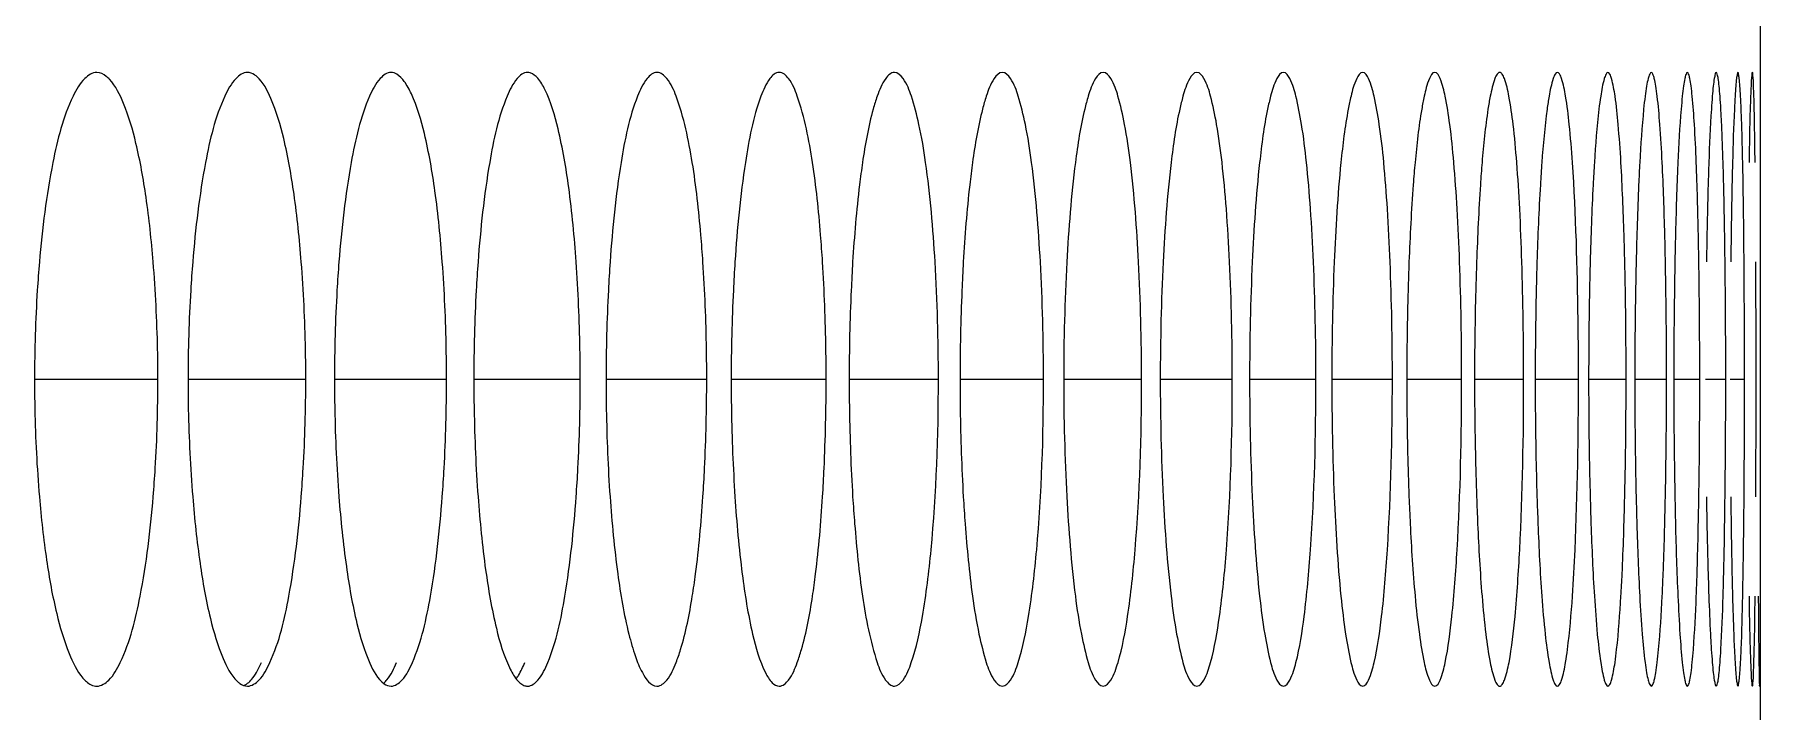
# Model space of a CAD drawing. Header units: millimetres. Extents: x 1177 to 4147, y 93 to 2194.
# Drawn here: x 2906.94 to 2923.81, y 1622.15 to 1628.77 of the extents above; entities that cross this region are included whole.
import ezdxf

# ---------------------------------------------------------------- set-up
doc = ezdxf.new("R2010")
doc.units = ezdxf.units.MM
doc.header["$LTSCALE"] = 0.1
doc.layers.get('0').update_dxf_attribs({"lineweight": 13})
doc.layers.add('标注', color=251, linetype='Continuous', lineweight=9)

msp = doc.modelspace()

# ---------------------------------------------------------------- linework, layer by layer
msp.add_line((2923.81, 1348.895), (2923.81, 1914.895))
at = {"layer": '标注'}
for p, q in [((2923.81, 1628.4), (2923.81, 1628.895)), ((2906.944, 1625.4), (2908.15, 1625.4)), ((2908.444, 1625.4), (2909.595, 1625.4)), ((2909.875, 1625.4), (2910.97, 1625.4)), ((2911.237, 1625.4), (2912.277, 1625.4)), ((2912.529, 1625.4), (2913.513, 1625.4)), ((2913.752, 1625.4), (2914.68, 1625.4)), ((2914.905, 1625.4), (2915.777, 1625.4)), ((2915.988, 1625.4), (2916.804, 1625.4)), ((2917.001, 1625.4), (2917.762, 1625.4)), ((2917.945, 1625.4), (2918.649, 1625.4)), ((2918.818, 1625.4), (2919.466, 1625.4)), ((2919.621, 1625.4), (2920.213, 1625.4)), ((2920.354, 1625.4), (2920.89, 1625.4)), ((2921.016, 1625.4), (2921.496, 1625.4)), ((2921.609, 1625.4), (2922.032, 1625.4)), ((2922.131, 1625.4), (2922.497, 1625.4)), ((2922.582, 1625.4), (2922.892, 1625.4)), ((2922.963, 1625.4), (2923.217, 1625.4)), ((2923.273, 1625.4), (2923.471, 1625.4)), ((2923.513, 1625.4), (2923.655, 1625.4)), ((2923.81, 1621.904), (2923.81, 1622.4))]:
    msp.add_line(p, q, dxfattribs=at)
for points, knots in [([(2907.553, 1628.4), (2907.509, 1628.4), (2907.404, 1628.329), (2907.351, 1628.23), (2907.321, 1628.168)], [0, 0, 0, 0, 0.389659, 1, 1, 1, 1]), ([(2907.677, 1628.333), (2907.667, 1628.343), (2907.633, 1628.376), (2907.586, 1628.4), (2907.553, 1628.4)], [0, 0, 0, 0, 0.295107, 1, 1, 1, 1]), ([(2908.104, 1626.547), (2908.087, 1626.758), (2908.045, 1627.147), (2907.954, 1627.668), (2907.84, 1628.056), (2907.739, 1628.266), (2907.677, 1628.333)], [0, 0, 0, 0, 0.343252, 0.632232, 0.852748, 1, 1, 1, 1]), ([(2909.025, 1628.4), (2908.983, 1628.4), (2908.882, 1628.327), (2908.833, 1628.229), (2908.804, 1628.168)], [0, 0, 0, 0, 0.384136, 1, 1, 1, 1]), ([(2909.115, 1628.361), (2909.108, 1628.367), (2909.082, 1628.387), (2909.049, 1628.4), (2909.025, 1628.4)], [0, 0, 0, 0, 0.282086, 1, 1, 1, 1]), ([(2909.551, 1626.547), (2909.534, 1626.769), (2909.492, 1627.173), (2909.399, 1627.711), (2909.285, 1628.098), (2909.18, 1628.305), (2909.115, 1628.361)], [0, 0, 0, 0, 0.353299, 0.646273, 0.86342, 1, 1, 1, 1]), ([(2910.428, 1628.4), (2910.388, 1628.4), (2910.291, 1628.325), (2910.245, 1628.229), (2910.218, 1628.168)], [0, 0, 0, 0, 0.378328, 1, 1, 1, 1]), ([(2910.929, 1626.547), (2910.912, 1626.779), (2910.871, 1627.2), (2910.775, 1627.751), (2910.671, 1628.112), (2910.57, 1628.304), (2910.514, 1628.365), (2910.485, 1628.383)], [0, 0, 0, 0, 0.364158, 0.661207, 0.874207, 0.947517, 1, 1, 1, 1]), ([(2911.762, 1628.4), (2911.723, 1628.4), (2911.63, 1628.323), (2911.589, 1628.229), (2911.563, 1628.168)], [0, 0, 0, 0, 0.37223, 1, 1, 1, 1]), ([(2912.237, 1626.547), (2912.22, 1626.79), (2912.179, 1627.227), (2912.083, 1627.792), (2911.978, 1628.154), (2911.876, 1628.336), (2911.817, 1628.387), (2911.788, 1628.396)], [0, 0, 0, 0, 0.376417, 0.678059, 0.88637, 0.953961, 1, 1, 1, 1]), ([(2913.027, 1628.4), (2912.989, 1628.4), (2912.9, 1628.321), (2912.862, 1628.228), (2912.838, 1628.168)], [0, 0, 0, 0, 0.36584, 1, 1, 1, 1]), ([(2913.372, 1627.52), (2913.336, 1627.74), (2913.276, 1628.027), (2913.153, 1628.321), (2913.064, 1628.4), (2913.027, 1628.4)], [0, 0, 0, 0, 0.68404, 0.884461, 1, 1, 1, 1]), ([(2914.222, 1628.4), (2914.185, 1628.4), (2914.101, 1628.319), (2914.066, 1628.228), (2914.043, 1628.168)], [0, 0, 0, 0, 0.359161, 1, 1, 1, 1]), ([(2914.547, 1627.52), (2914.514, 1627.739), (2914.456, 1628.026), (2914.342, 1628.319), (2914.258, 1628.4), (2914.222, 1628.4)], [0, 0, 0, 0, 0.688296, 0.888112, 1, 1, 1, 1]), ([(2915.347, 1628.4), (2915.312, 1628.4), (2915.232, 1628.316), (2915.2, 1628.228), (2915.179, 1628.168)], [0, 0, 0, 0, 0.352199, 1, 1, 1, 1]), ([(2915.777, 1625.4), (2915.777, 1625.782), (2915.758, 1626.491), (2915.687, 1627.324), (2915.599, 1627.862), (2915.525, 1628.141), (2915.461, 1628.316), (2915.381, 1628.4), (2915.347, 1628.4)], [0, 0, 0, 0, 0.372429, 0.689732, 0.811883, 0.904664, 0.966442, 1, 1, 1, 1]), ([(2916.402, 1628.4), (2916.369, 1628.4), (2916.293, 1628.313), (2916.265, 1628.228), (2916.245, 1628.168)], [0, 0, 0, 0, 0.34497, 1, 1, 1, 1]), ([(2916.804, 1625.4), (2916.804, 1625.782), (2916.786, 1626.49), (2916.72, 1627.324), (2916.638, 1627.862), (2916.568, 1628.141), (2916.51, 1628.314), (2916.435, 1628.4), (2916.402, 1628.4)], [0, 0, 0, 0, 0.373515, 0.691581, 0.813864, 0.906521, 0.967776, 1, 1, 1, 1]), ([(2917.387, 1628.4), (2917.355, 1628.4), (2917.285, 1628.311), (2917.259, 1628.227), (2917.241, 1628.168)], [0, 0, 0, 0, 0.337498, 1, 1, 1, 1]), ([(2917.762, 1625.4), (2917.762, 1625.782), (2917.745, 1626.49), (2917.683, 1627.324), (2917.607, 1627.861), (2917.542, 1628.141), (2917.489, 1628.311), (2917.419, 1628.4), (2917.387, 1628.4)], [0, 0, 0, 0, 0.374562, 0.693368, 0.815782, 0.908329, 0.969088, 1, 1, 1, 1]), ([(2918.302, 1628.4), (2918.272, 1628.4), (2918.207, 1628.308), (2918.184, 1628.227), (2918.167, 1628.168)], [0, 0, 0, 0, 0.329816, 1, 1, 1, 1]), ([(2918.649, 1625.4), (2918.649, 1625.782), (2918.637, 1626.339), (2918.595, 1627.045), (2918.554, 1627.495), (2918.506, 1627.861), (2918.446, 1628.141), (2918.397, 1628.308), (2918.333, 1628.4), (2918.302, 1628.4)], [0, 0, 0, 0, 0.375551, 0.545723, 0.695098, 0.817639, 0.910083, 0.970374, 1, 1, 1, 1]), ([(2919.148, 1628.4), (2919.119, 1628.4), (2919.059, 1628.304), (2919.038, 1628.227), (2919.023, 1628.168)], [0, 0, 0, 0, 0.321971, 1, 1, 1, 1]), ([(2919.466, 1625.4), (2919.466, 1625.782), (2919.455, 1626.338), (2919.417, 1627.045), (2919.379, 1627.495), (2919.335, 1627.86), (2919.279, 1628.141), (2919.235, 1628.305), (2919.176, 1628.4), (2919.148, 1628.4)], [0, 0, 0, 0, 0.376511, 0.547075, 0.696737, 0.819409, 0.911768, 0.971624, 1, 1, 1, 1]), ([(2919.923, 1628.4), (2919.895, 1628.4), (2919.841, 1628.301), (2919.823, 1628.227), (2919.809, 1628.168)], [0, 0, 0, 0, 0.314028, 1, 1, 1, 1]), ([(2920.213, 1625.4), (2920.213, 1625.782), (2920.203, 1626.338), (2920.168, 1627.045), (2920.134, 1627.495), (2920.094, 1627.859), (2920.043, 1628.142), (2920.003, 1628.302), (2919.95, 1628.4), (2919.923, 1628.4)], [0, 0, 0, 0, 0.37742, 0.548358, 0.698293, 0.821093, 0.913378, 0.972833, 1, 1, 1, 1]), ([(2920.627, 1628.4), (2920.601, 1628.4), (2920.554, 1628.298), (2920.537, 1628.226), (2920.524, 1628.168)], [0, 0, 0, 0, 0.306066, 1, 1, 1, 1]), ([(2920.89, 1625.4), (2920.89, 1625.782), (2920.881, 1626.338), (2920.849, 1627.045), (2920.818, 1627.495), (2920.782, 1627.858), (2920.737, 1628.142), (2920.7, 1628.298), (2920.654, 1628.4), (2920.627, 1628.4)], [0, 0, 0, 0, 0.378273, 0.549562, 0.699757, 0.822681, 0.914904, 0.973991, 1, 1, 1, 1]), ([(2921.262, 1628.4), (2921.252, 1628.4), (2921.23, 1628.379), (2921.198, 1628.302), (2921.181, 1628.226), (2921.169, 1628.168)], [0, 0, 0, 0, 0.108893, 0.304684, 1, 1, 1, 1]), ([(2921.496, 1625.4), (2921.496, 1625.782), (2921.488, 1626.338), (2921.46, 1627.045), (2921.433, 1627.493), (2921.399, 1627.861), (2921.362, 1628.134), (2921.324, 1628.302), (2921.293, 1628.379), (2921.271, 1628.4), (2921.262, 1628.4)], [0, 0, 0, 0, 0.378765, 0.550246, 0.700564, 0.823511, 0.915608, 0.974317, 0.990824, 1, 1, 1, 1]), ([(2921.826, 1628.4), (2921.817, 1628.4), (2921.798, 1628.378), (2921.77, 1628.302), (2921.754, 1628.226), (2921.744, 1628.168)], [0, 0, 0, 0, 0.101909, 0.296587, 1, 1, 1, 1]), ([(2921.973, 1627.52), (2921.964, 1627.644), (2921.947, 1627.861), (2921.915, 1628.133), (2921.881, 1628.302), (2921.854, 1628.378), (2921.834, 1628.4), (2921.826, 1628.4)], [0, 0, 0, 0, 0.412795, 0.721593, 0.917535, 0.971685, 1, 1, 1, 1]), ([(2922.32, 1628.4), (2922.312, 1628.4), (2922.295, 1628.376), (2922.271, 1628.302), (2922.257, 1628.226), (2922.249, 1628.168)], [0, 0, 0, 0, 0.094921, 0.288654, 1, 1, 1, 1]), ([(2922.447, 1627.52), (2922.439, 1627.644), (2922.424, 1627.861), (2922.397, 1628.133), (2922.367, 1628.302), (2922.344, 1628.376), (2922.327, 1628.4), (2922.32, 1628.4)], [0, 0, 0, 0, 0.414841, 0.724795, 0.920667, 0.973938, 1, 1, 1, 1]), ([(2922.743, 1628.4), (2922.736, 1628.4), (2922.721, 1628.375), (2922.71, 1628.333), (2922.695, 1628.258), (2922.687, 1628.201), (2922.683, 1628.168)], [0, 0, 0, 0, 0.088051, 0.280963, 0.585765, 1, 1, 1, 1]), ([(2922.85, 1627.52), (2922.844, 1627.644), (2922.831, 1627.86), (2922.809, 1628.11), (2922.79, 1628.258), (2922.775, 1628.333), (2922.764, 1628.375), (2922.75, 1628.4), (2922.743, 1628.4)], [0, 0, 0, 0, 0.416674, 0.727673, 0.840561, 0.923587, 0.976084, 1, 1, 1, 1]), ([(2923.096, 1628.4), (2923.089, 1628.4), (2923.078, 1628.373), (2923.069, 1628.333), (2923.056, 1628.258), (2923.05, 1628.201), (2923.046, 1628.168)], [0, 0, 0, 0, 0.08156, 0.273914, 0.581123, 1, 1, 1, 1]), ([(2923.183, 1627.52), (2923.178, 1627.644), (2923.168, 1627.86), (2923.15, 1628.11), (2923.134, 1628.258), (2923.122, 1628.333), (2923.113, 1628.373), (2923.102, 1628.4), (2923.096, 1628.4)], [0, 0, 0, 0, 0.418337, 0.730308, 0.843348, 0.926219, 0.978065, 1, 1, 1, 1]), ([(2923.378, 1628.4), (2923.372, 1628.4), (2923.365, 1628.372), (2923.356, 1628.334), (2923.347, 1628.257), (2923.342, 1628.201), (2923.339, 1628.168)], [0, 0, 0, 0, 0.07568, 0.267653, 0.577032, 1, 1, 1, 1]), ([(2923.445, 1627.52), (2923.441, 1627.644), (2923.435, 1627.818), (2923.424, 1628.034), (2923.416, 1628.16), (2923.407, 1628.257), (2923.399, 1628.334), (2923.391, 1628.371), (2923.384, 1628.4), (2923.378, 1628.4)], [0, 0, 0, 0, 0.419744, 0.590146, 0.732557, 0.845737, 0.928497, 0.979815, 1, 1, 1, 1]), ([(2923.59, 1628.4), (2923.584, 1628.4), (2923.582, 1628.37), (2923.573, 1628.334), (2923.568, 1628.257), (2923.564, 1628.201), (2923.562, 1628.168)], [0, 0, 0, 0, 0.070746, 0.262489, 0.57368, 1, 1, 1, 1]), ([(2923.637, 1627.52), (2923.634, 1627.644), (2923.63, 1627.818), (2923.622, 1628.034), (2923.617, 1628.16), (2923.61, 1628.257), (2923.605, 1628.334), (2923.597, 1628.37), (2923.595, 1628.4), (2923.59, 1628.4)], [0, 0, 0, 0, 0.42086, 0.591659, 0.73434, 0.847642, 0.930328, 0.98125, 1, 1, 1, 1]), ([(2923.731, 1628.4), (2923.726, 1628.4), (2923.728, 1628.369), (2923.719, 1628.335), (2923.718, 1628.257), (2923.715, 1628.201), (2923.714, 1628.168)], [0, 0, 0, 0, 0.067135, 0.25876, 0.571272, 1, 1, 1, 1]), ([(2923.758, 1627.52), (2923.756, 1627.644), (2923.754, 1627.818), (2923.75, 1628.033), (2923.747, 1628.16), (2923.742, 1628.257), (2923.742, 1628.335), (2923.733, 1628.369), (2923.736, 1628.4), (2923.731, 1628.4)], [0, 0, 0, 0, 0.421633, 0.592708, 0.735581, 0.848973, 0.931617, 0.982277, 1, 1, 1, 1]), ([(2907.321, 1628.168), (2907.222, 1627.965), (2907.088, 1627.421), (2907.019, 1626.873), (2906.992, 1626.547)], [0, 0, 0, 0, 0.407744, 1, 1, 1, 1]), ([(2908.804, 1628.168), (2908.709, 1627.964), (2908.581, 1627.42), (2908.516, 1626.873), (2908.49, 1626.547)], [0, 0, 0, 0, 0.407017, 1, 1, 1, 1]), ([(2910.218, 1628.168), (2910.128, 1627.963), (2910.006, 1627.419), (2909.944, 1626.873), (2909.919, 1626.547)], [0, 0, 0, 0, 0.406317, 1, 1, 1, 1]), ([(2911.563, 1628.168), (2911.476, 1627.962), (2911.361, 1627.418), (2911.302, 1626.873), (2911.278, 1626.547)], [0, 0, 0, 0, 0.405644, 1, 1, 1, 1]), ([(2912.838, 1628.168), (2912.755, 1627.961), (2912.647, 1627.418), (2912.591, 1626.873), (2912.568, 1626.547)], [0, 0, 0, 0, 0.405, 1, 1, 1, 1]), ([(2914.043, 1628.168), (2913.965, 1627.96), (2913.863, 1627.417), (2913.81, 1626.873), (2913.789, 1626.547)], [0, 0, 0, 0, 0.404385, 1, 1, 1, 1]), ([(2915.179, 1628.168), (2915.164, 1628.126), (2915.1, 1627.915), (2915.061, 1627.696), (2915.035, 1627.52)], [0, 0, 0, 0, 0.198383, 1, 1, 1, 1]), ([(2916.245, 1628.168), (2916.231, 1628.126), (2916.171, 1627.914), (2916.135, 1627.696), (2916.11, 1627.52)], [0, 0, 0, 0, 0.197891, 1, 1, 1, 1]), ([(2917.241, 1628.168), (2917.228, 1628.126), (2917.172, 1627.914), (2917.138, 1627.695), (2917.115, 1627.52)], [0, 0, 0, 0, 0.197424, 1, 1, 1, 1]), ([(2918.167, 1628.168), (2918.155, 1628.126), (2918.103, 1627.913), (2918.071, 1627.695), (2918.051, 1627.52)], [0, 0, 0, 0, 0.196983, 1, 1, 1, 1]), ([(2919.023, 1628.168), (2919.012, 1628.126), (2918.963, 1627.913), (2918.935, 1627.695), (2918.916, 1627.52)], [0, 0, 0, 0, 0.196571, 1, 1, 1, 1]), ([(2919.809, 1628.168), (2919.798, 1628.126), (2919.754, 1627.912), (2919.728, 1627.695), (2919.71, 1627.52)], [0, 0, 0, 0, 0.196188, 1, 1, 1, 1]), ([(2920.524, 1628.168), (2920.515, 1628.126), (2920.475, 1627.912), (2920.451, 1627.695), (2920.435, 1627.52)], [0, 0, 0, 0, 0.195836, 1, 1, 1, 1]), ([(2921.169, 1628.168), (2921.161, 1628.126), (2921.125, 1627.911), (2921.104, 1627.695), (2921.089, 1627.52)], [0, 0, 0, 0, 0.195515, 1, 1, 1, 1]), ([(2921.744, 1628.168), (2921.737, 1628.126), (2921.705, 1627.911), (2921.686, 1627.695), (2921.673, 1627.52)], [0, 0, 0, 0, 0.195227, 1, 1, 1, 1]), ([(2922.249, 1628.168), (2922.242, 1628.126), (2922.214, 1627.911), (2922.198, 1627.694), (2922.187, 1627.52)], [0, 0, 0, 0, 0.194971, 1, 1, 1, 1]), ([(2922.683, 1628.168), (2922.677, 1628.126), (2922.654, 1627.911), (2922.64, 1627.694), (2922.63, 1627.52)], [0, 0, 0, 0, 0.194751, 1, 1, 1, 1]), ([(2923.046, 1628.168), (2923.042, 1628.126), (2923.022, 1627.91), (2923.011, 1627.694), (2923.003, 1627.52)], [0, 0, 0, 0, 0.194565, 1, 1, 1, 1]), ([(2923.339, 1628.168), (2923.336, 1628.126), (2923.32, 1627.91), (2923.311, 1627.694), (2923.305, 1627.52)], [0, 0, 0, 0, 0.194414, 1, 1, 1, 1]), ([(2923.562, 1628.168), (2923.559, 1628.126), (2923.548, 1627.91), (2923.541, 1627.694), (2923.537, 1627.52)], [0, 0, 0, 0, 0.194299, 1, 1, 1, 1]), ([(2923.714, 1628.168), (2923.712, 1628.126), (2923.705, 1627.91), (2923.701, 1627.694), (2923.698, 1627.52)], [0, 0, 0, 0, 0.194221, 1, 1, 1, 1]), ([(2913.476, 1626.547), (2913.47, 1626.636), (2913.445, 1626.961), (2913.41, 1627.286), (2913.372, 1627.52)], [0, 0, 0, 0, 0.272672, 1, 1, 1, 1]), ([(2914.645, 1626.547), (2914.639, 1626.636), (2914.616, 1626.961), (2914.583, 1627.286), (2914.547, 1627.52)], [0, 0, 0, 0, 0.272763, 1, 1, 1, 1]), ([(2915.035, 1627.52), (2915.025, 1627.448), (2914.982, 1627.124), (2914.955, 1626.799), (2914.939, 1626.547)], [0, 0, 0, 0, 0.224658, 1, 1, 1, 1]), ([(2916.11, 1627.52), (2916.1, 1627.448), (2916.06, 1627.124), (2916.035, 1626.799), (2916.02, 1626.547)], [0, 0, 0, 0, 0.224554, 1, 1, 1, 1]), ([(2917.115, 1627.52), (2917.074, 1627.197), (2917.02, 1626.49), (2917.001, 1625.782), (2917.001, 1625.4)], [0, 0, 0, 0, 0.459902, 1, 1, 1, 1]), ([(2918.051, 1627.52), (2918.012, 1627.197), (2917.962, 1626.49), (2917.945, 1625.782), (2917.945, 1625.4)], [0, 0, 0, 0, 0.459787, 1, 1, 1, 1]), ([(2918.916, 1627.52), (2918.88, 1627.197), (2918.834, 1626.49), (2918.818, 1625.782), (2918.818, 1625.4)], [0, 0, 0, 0, 0.45968, 1, 1, 1, 1]), ([(2919.71, 1627.52), (2919.678, 1627.197), (2919.635, 1626.49), (2919.621, 1625.782), (2919.621, 1625.4)], [0, 0, 0, 0, 0.459581, 1, 1, 1, 1]), ([(2920.435, 1627.52), (2920.428, 1627.448), (2920.402, 1627.124), (2920.385, 1626.799), (2920.375, 1626.547)], [0, 0, 0, 0, 0.22413, 1, 1, 1, 1]), ([(2921.089, 1627.52), (2921.083, 1627.448), (2921.06, 1627.124), (2921.045, 1626.799), (2921.036, 1626.547)], [0, 0, 0, 0, 0.224066, 1, 1, 1, 1]), ([(2921.673, 1627.52), (2921.668, 1627.448), (2921.647, 1627.123), (2921.634, 1626.799), (2921.626, 1626.547)], [0, 0, 0, 0, 0.224008, 1, 1, 1, 1]), ([(2922.032, 1625.4), (2922.032, 1625.595), (2922.027, 1626.302), (2922.007, 1627.009), (2921.973, 1627.52)], [0, 0, 0, 0, 0.275595, 1, 1, 1, 1]), ([(2922.187, 1627.52), (2922.182, 1627.448), (2922.164, 1627.123), (2922.152, 1626.799), (2922.146, 1626.547)], [0, 0, 0, 0, 0.223957, 1, 1, 1, 1]), ([(2922.484, 1626.547), (2922.482, 1626.636), (2922.473, 1626.96), (2922.46, 1627.285), (2922.447, 1627.52)], [0, 0, 0, 0, 0.273384, 1, 1, 1, 1]), ([(2922.63, 1627.52), (2922.626, 1627.448), (2922.611, 1627.123), (2922.601, 1626.799), (2922.595, 1626.547)], [0, 0, 0, 0, 0.223913, 1, 1, 1, 1]), ([(2922.881, 1626.547), (2922.88, 1626.636), (2922.872, 1626.96), (2922.861, 1627.285), (2922.85, 1627.52)], [0, 0, 0, 0, 0.273416, 1, 1, 1, 1]), ([(2923.003, 1627.52), (2923, 1627.448), (2922.987, 1627.123), (2922.978, 1626.799), (2922.974, 1626.547)], [0, 0, 0, 0, 0.223876, 1, 1, 1, 1]), ([(2923.208, 1626.547), (2923.207, 1626.636), (2923.201, 1626.96), (2923.192, 1627.285), (2923.183, 1627.52)], [0, 0, 0, 0, 0.273443, 1, 1, 1, 1]), ([(2923.305, 1627.52), (2923.303, 1627.448), (2923.292, 1627.123), (2923.286, 1626.799), (2923.282, 1626.547)], [0, 0, 0, 0, 0.223846, 1, 1, 1, 1]), ([(2923.464, 1626.547), (2923.463, 1626.636), (2923.459, 1626.96), (2923.452, 1627.285), (2923.445, 1627.52)], [0, 0, 0, 0, 0.273464, 1, 1, 1, 1]), ([(2923.537, 1627.52), (2923.535, 1627.448), (2923.527, 1627.123), (2923.523, 1626.799), (2923.52, 1626.547)], [0, 0, 0, 0, 0.223823, 1, 1, 1, 1]), ([(2923.65, 1626.547), (2923.649, 1626.636), (2923.646, 1626.96), (2923.642, 1627.285), (2923.637, 1627.52)], [0, 0, 0, 0, 0.273479, 1, 1, 1, 1]), ([(2906.992, 1626.547), (2906.984, 1626.455), (2906.956, 1626.073), (2906.944, 1625.69), (2906.944, 1625.4)], [0, 0, 0, 0, 0.241968, 1, 1, 1, 1]), ([(2908.15, 1625.4), (2908.15, 1625.498), (2908.146, 1625.88), (2908.127, 1626.263), (2908.104, 1626.547)], [0, 0, 0, 0, 0.255908, 1, 1, 1, 1]), ([(2908.49, 1626.547), (2908.482, 1626.455), (2908.456, 1626.073), (2908.444, 1625.69), (2908.444, 1625.4)], [0, 0, 0, 0, 0.241932, 1, 1, 1, 1]), ([(2909.595, 1625.4), (2909.595, 1625.498), (2909.591, 1625.88), (2909.573, 1626.263), (2909.551, 1626.547)], [0, 0, 0, 0, 0.255929, 1, 1, 1, 1]), ([(2909.919, 1626.547), (2909.911, 1626.455), (2909.886, 1626.073), (2909.875, 1625.69), (2909.875, 1625.4)], [0, 0, 0, 0, 0.241898, 1, 1, 1, 1]), ([(2910.97, 1625.4), (2910.97, 1625.498), (2910.967, 1625.88), (2910.95, 1626.263), (2910.929, 1626.547)], [0, 0, 0, 0, 0.255949, 1, 1, 1, 1]), ([(2911.278, 1626.547), (2911.271, 1626.455), (2911.247, 1626.073), (2911.237, 1625.69), (2911.237, 1625.4)], [0, 0, 0, 0, 0.241865, 1, 1, 1, 1]), ([(2912.277, 1625.4), (2912.277, 1625.498), (2912.273, 1625.88), (2912.257, 1626.263), (2912.237, 1626.547)], [0, 0, 0, 0, 0.255968, 1, 1, 1, 1]), ([(2912.568, 1626.547), (2912.562, 1626.455), (2912.539, 1626.073), (2912.529, 1625.69), (2912.529, 1625.4)], [0, 0, 0, 0, 0.241834, 1, 1, 1, 1]), ([(2913.513, 1625.4), (2913.513, 1625.498), (2913.51, 1625.88), (2913.495, 1626.263), (2913.476, 1626.547)], [0, 0, 0, 0, 0.255986, 1, 1, 1, 1]), ([(2913.789, 1626.547), (2913.783, 1626.455), (2913.761, 1626.072), (2913.752, 1625.69), (2913.752, 1625.4)], [0, 0, 0, 0, 0.241805, 1, 1, 1, 1]), ([(2914.68, 1625.4), (2914.68, 1625.498), (2914.677, 1625.88), (2914.663, 1626.263), (2914.645, 1626.547)], [0, 0, 0, 0, 0.256003, 1, 1, 1, 1]), ([(2914.939, 1626.547), (2914.934, 1626.455), (2914.913, 1626.072), (2914.905, 1625.69), (2914.905, 1625.4)], [0, 0, 0, 0, 0.241777, 1, 1, 1, 1]), ([(2916.02, 1626.547), (2916.015, 1626.455), (2915.996, 1626.072), (2915.988, 1625.69), (2915.988, 1625.4)], [0, 0, 0, 0, 0.241751, 1, 1, 1, 1]), ([(2920.375, 1626.547), (2920.372, 1626.454), (2920.359, 1626.072), (2920.354, 1625.69), (2920.354, 1625.4)], [0, 0, 0, 0, 0.241646, 1, 1, 1, 1]), ([(2921.036, 1626.547), (2921.033, 1626.454), (2921.021, 1626.072), (2921.016, 1625.69), (2921.016, 1625.4)], [0, 0, 0, 0, 0.24163, 1, 1, 1, 1]), ([(2921.626, 1626.547), (2921.623, 1626.454), (2921.613, 1626.072), (2921.609, 1625.69), (2921.609, 1625.4)], [0, 0, 0, 0, 0.241616, 1, 1, 1, 1]), ([(2922.146, 1626.547), (2922.143, 1626.454), (2922.134, 1626.072), (2922.131, 1625.69), (2922.131, 1625.4)], [0, 0, 0, 0, 0.241603, 1, 1, 1, 1]), ([(2922.497, 1625.4), (2922.497, 1625.498), (2922.496, 1625.88), (2922.491, 1626.262), (2922.484, 1626.547)], [0, 0, 0, 0, 0.256117, 1, 1, 1, 1]), ([(2922.595, 1626.547), (2922.593, 1626.454), (2922.585, 1626.072), (2922.582, 1625.69), (2922.582, 1625.4)], [0, 0, 0, 0, 0.241592, 1, 1, 1, 1]), ([(2922.892, 1625.4), (2922.892, 1625.498), (2922.892, 1625.88), (2922.887, 1626.262), (2922.881, 1626.547)], [0, 0, 0, 0, 0.256123, 1, 1, 1, 1]), ([(2922.974, 1626.547), (2922.972, 1626.454), (2922.966, 1626.072), (2922.963, 1625.69), (2922.963, 1625.4)], [0, 0, 0, 0, 0.241583, 1, 1, 1, 1]), ([(2923.217, 1625.4), (2923.217, 1625.498), (2923.216, 1625.88), (2923.213, 1626.262), (2923.208, 1626.547)], [0, 0, 0, 0, 0.256128, 1, 1, 1, 1]), ([(2923.471, 1625.4), (2923.471, 1625.498), (2923.47, 1625.88), (2923.468, 1626.262), (2923.464, 1626.547)], [0, 0, 0, 0, 0.256131, 1, 1, 1, 1]), ([(2923.655, 1625.4), (2923.655, 1625.498), (2923.654, 1625.88), (2923.652, 1626.262), (2923.65, 1626.547)], [0, 0, 0, 0, 0.256134, 1, 1, 1, 1]), ([(2923.767, 1625.4), (2923.767, 1625.498), (2923.767, 1625.88), (2923.766, 1626.262), (2923.765, 1626.547)], [0, 0, 0, 0, 0.256136, 1, 1, 1, 1]), ([(2906.944, 1625.4), (2906.944, 1625.302), (2906.948, 1624.919), (2906.967, 1624.536), (2906.992, 1624.252)], [0, 0, 0, 0, 0.255891, 1, 1, 1, 1]), ([(2908.104, 1624.252), (2908.112, 1624.345), (2908.139, 1624.727), (2908.15, 1625.109), (2908.15, 1625.4)], [0, 0, 0, 0, 0.24194, 1, 1, 1, 1]), ([(2908.444, 1625.4), (2908.444, 1625.302), (2908.448, 1624.919), (2908.467, 1624.536), (2908.49, 1624.252)], [0, 0, 0, 0, 0.255912, 1, 1, 1, 1]), ([(2909.551, 1624.252), (2909.558, 1624.345), (2909.584, 1624.727), (2909.595, 1625.109), (2909.595, 1625.4)], [0, 0, 0, 0, 0.241906, 1, 1, 1, 1]), ([(2909.875, 1625.4), (2909.875, 1625.302), (2909.879, 1624.919), (2909.897, 1624.536), (2909.919, 1624.252)], [0, 0, 0, 0, 0.255933, 1, 1, 1, 1]), ([(2910.929, 1624.252), (2910.936, 1624.345), (2910.96, 1624.727), (2910.97, 1625.109), (2910.97, 1625.4)], [0, 0, 0, 0, 0.241873, 1, 1, 1, 1]), ([(2911.237, 1625.4), (2911.237, 1625.302), (2911.241, 1624.919), (2911.257, 1624.536), (2911.278, 1624.252)], [0, 0, 0, 0, 0.255953, 1, 1, 1, 1]), ([(2912.237, 1624.252), (2912.244, 1624.345), (2912.267, 1624.727), (2912.277, 1625.109), (2912.277, 1625.4)], [0, 0, 0, 0, 0.241842, 1, 1, 1, 1]), ([(2912.529, 1625.4), (2912.529, 1625.302), (2912.533, 1624.919), (2912.548, 1624.536), (2912.568, 1624.252)], [0, 0, 0, 0, 0.255971, 1, 1, 1, 1]), ([(2913.476, 1624.252), (2913.482, 1624.345), (2913.504, 1624.727), (2913.513, 1625.109), (2913.513, 1625.4)], [0, 0, 0, 0, 0.241812, 1, 1, 1, 1]), ([(2913.752, 1625.4), (2913.752, 1625.302), (2913.755, 1624.919), (2913.77, 1624.536), (2913.789, 1624.252)], [0, 0, 0, 0, 0.255989, 1, 1, 1, 1]), ([(2914.645, 1624.252), (2914.651, 1624.345), (2914.671, 1624.727), (2914.68, 1625.109), (2914.68, 1625.4)], [0, 0, 0, 0, 0.241784, 1, 1, 1, 1]), ([(2914.905, 1625.4), (2914.905, 1625.302), (2914.908, 1624.919), (2914.922, 1624.536), (2914.939, 1624.252)], [0, 0, 0, 0, 0.256006, 1, 1, 1, 1]), ([(2915.512, 1622.631), (2915.563, 1622.777), (2915.64, 1623.145), (2915.751, 1624.067), (2915.777, 1624.844), (2915.777, 1625.4)], [0, 0, 0, 0, 0.166119, 0.401654, 1, 1, 1, 1]), ([(2915.988, 1625.4), (2915.988, 1625.302), (2915.991, 1624.919), (2916.004, 1624.537), (2916.02, 1624.252)], [0, 0, 0, 0, 0.256022, 1, 1, 1, 1]), ([(2916.557, 1622.631), (2916.604, 1622.778), (2916.676, 1623.145), (2916.78, 1624.068), (2916.804, 1624.844), (2916.804, 1625.4)], [0, 0, 0, 0, 0.165692, 0.401192, 1, 1, 1, 1]), ([(2917.001, 1625.4), (2917.001, 1625.017), (2917.02, 1624.309), (2917.074, 1623.602), (2917.115, 1623.279)], [0, 0, 0, 0, 0.540098, 1, 1, 1, 1]), ([(2917.532, 1622.631), (2917.576, 1622.778), (2917.642, 1623.146), (2917.739, 1624.068), (2917.762, 1624.844), (2917.762, 1625.4)], [0, 0, 0, 0, 0.165291, 0.400759, 1, 1, 1, 1]), ([(2917.945, 1625.4), (2917.945, 1625.017), (2917.962, 1624.309), (2918.012, 1623.602), (2918.051, 1623.279)], [0, 0, 0, 0, 0.540213, 1, 1, 1, 1]), ([(2918.436, 1622.631), (2918.477, 1622.779), (2918.539, 1623.146), (2918.628, 1624.069), (2918.649, 1624.844), (2918.649, 1625.4)], [0, 0, 0, 0, 0.164917, 0.400355, 1, 1, 1, 1]), ([(2918.818, 1625.4), (2918.818, 1625.017), (2918.834, 1624.309), (2918.88, 1623.602), (2918.916, 1623.279)], [0, 0, 0, 0, 0.54032, 1, 1, 1, 1]), ([(2919.271, 1622.631), (2919.309, 1622.779), (2919.365, 1623.146), (2919.447, 1624.069), (2919.466, 1624.844), (2919.466, 1625.4)], [0, 0, 0, 0, 0.164569, 0.399981, 1, 1, 1, 1]), ([(2919.621, 1625.4), (2919.621, 1625.017), (2919.635, 1624.309), (2919.678, 1623.603), (2919.71, 1623.279)], [0, 0, 0, 0, 0.540419, 1, 1, 1, 1]), ([(2920.035, 1622.631), (2920.07, 1622.779), (2920.121, 1623.147), (2920.195, 1624.069), (2920.213, 1624.844), (2920.213, 1625.4)], [0, 0, 0, 0, 0.164249, 0.399636, 1, 1, 1, 1]), ([(2920.354, 1625.4), (2920.354, 1625.302), (2920.356, 1624.919), (2920.364, 1624.537), (2920.375, 1624.252)], [0, 0, 0, 0, 0.256086, 1, 1, 1, 1]), ([(2920.729, 1622.631), (2920.76, 1622.78), (2920.806, 1623.147), (2920.874, 1624.07), (2920.89, 1624.844), (2920.89, 1625.4)], [0, 0, 0, 0, 0.163958, 0.399322, 1, 1, 1, 1]), ([(2921.016, 1625.4), (2921.016, 1625.302), (2921.018, 1624.919), (2921.026, 1624.537), (2921.036, 1624.252)], [0, 0, 0, 0, 0.256095, 1, 1, 1, 1]), ([(2921.353, 1622.631), (2921.381, 1622.78), (2921.422, 1623.147), (2921.482, 1624.07), (2921.496, 1624.844), (2921.496, 1625.4)], [0, 0, 0, 0, 0.163694, 0.399039, 1, 1, 1, 1]), ([(2921.609, 1625.4), (2921.609, 1625.302), (2921.61, 1624.919), (2921.617, 1624.537), (2921.626, 1624.252)], [0, 0, 0, 0, 0.256104, 1, 1, 1, 1]), ([(2921.973, 1623.279), (2921.983, 1623.43), (2922.02, 1624.137), (2922.032, 1624.844), (2922.032, 1625.4)], [0, 0, 0, 0, 0.214546, 1, 1, 1, 1]), ([(2922.131, 1625.4), (2922.131, 1625.302), (2922.132, 1624.919), (2922.138, 1624.537), (2922.146, 1624.252)], [0, 0, 0, 0, 0.256112, 1, 1, 1, 1]), ([(2922.484, 1624.252), (2922.486, 1624.345), (2922.494, 1624.727), (2922.497, 1625.11), (2922.497, 1625.4)], [0, 0, 0, 0, 0.241594, 1, 1, 1, 1]), ([(2922.582, 1625.4), (2922.582, 1625.302), (2922.583, 1624.919), (2922.588, 1624.537), (2922.595, 1624.252)], [0, 0, 0, 0, 0.256118, 1, 1, 1, 1]), ([(2922.881, 1624.252), (2922.883, 1624.345), (2922.89, 1624.727), (2922.892, 1625.11), (2922.892, 1625.4)], [0, 0, 0, 0, 0.241585, 1, 1, 1, 1]), ([(2922.963, 1625.4), (2922.963, 1625.302), (2922.964, 1624.919), (2922.968, 1624.537), (2922.974, 1624.252)], [0, 0, 0, 0, 0.256124, 1, 1, 1, 1]), ([(2923.208, 1624.252), (2923.21, 1624.345), (2923.215, 1624.727), (2923.217, 1625.11), (2923.217, 1625.4)], [0, 0, 0, 0, 0.241577, 1, 1, 1, 1]), ([(2923.464, 1624.252), (2923.465, 1624.345), (2923.469, 1624.727), (2923.471, 1625.11), (2923.471, 1625.4)], [0, 0, 0, 0, 0.241571, 1, 1, 1, 1]), ([(2923.65, 1624.252), (2923.651, 1624.345), (2923.653, 1624.727), (2923.655, 1625.11), (2923.655, 1625.4)], [0, 0, 0, 0, 0.241566, 1, 1, 1, 1]), ([(2923.765, 1624.252), (2923.765, 1624.345), (2923.767, 1624.727), (2923.767, 1625.11), (2923.767, 1625.4)], [0, 0, 0, 0, 0.241563, 1, 1, 1, 1]), ([(2906.992, 1624.252), (2907.009, 1624.044), (2907.051, 1623.662), (2907.143, 1623.147), (2907.257, 1622.759), (2907.357, 1622.548), (2907.417, 1622.478)], [0, 0, 0, 0, 0.339935, 0.62764, 0.849308, 1, 1, 1, 1]), ([(2907.782, 1622.631), (2907.88, 1622.834), (2908.011, 1623.379), (2908.078, 1623.926), (2908.104, 1624.252)], [0, 0, 0, 0, 0.407475, 1, 1, 1, 1]), ([(2908.49, 1624.252), (2908.507, 1624.034), (2908.55, 1623.636), (2908.643, 1623.104), (2908.758, 1622.716), (2908.861, 1622.508), (2908.925, 1622.447)], [0, 0, 0, 0, 0.349668, 0.641268, 0.859711, 1, 1, 1, 1]), ([(2909.244, 1622.631), (2909.338, 1622.835), (2909.463, 1623.38), (2909.526, 1623.926), (2909.551, 1624.252)], [0, 0, 0, 0, 0.406757, 1, 1, 1, 1]), ([(2909.919, 1624.252), (2909.936, 1624.024), (2909.978, 1623.609), (2910.074, 1623.06), (2910.189, 1622.676), (2910.294, 1622.47), (2910.361, 1622.423)], [0, 0, 0, 0, 0.360647, 0.656591, 0.871311, 1, 1, 1, 1]), ([(2910.637, 1622.631), (2910.726, 1622.836), (2910.845, 1623.38), (2910.905, 1623.926), (2910.929, 1624.252)], [0, 0, 0, 0, 0.406066, 1, 1, 1, 1]), ([(2911.278, 1624.252), (2911.296, 1624.013), (2911.338, 1623.581), (2911.435, 1623.021), (2911.54, 1622.659), (2911.642, 1622.474), (2911.698, 1622.419), (2911.727, 1622.407)], [0, 0, 0, 0, 0.372333, 0.672575, 0.882635, 0.952132, 1, 1, 1, 1]), ([(2911.96, 1622.631), (2912.045, 1622.837), (2912.157, 1623.381), (2912.214, 1623.926), (2912.237, 1624.252)], [0, 0, 0, 0, 0.405403, 1, 1, 1, 1]), ([(2912.568, 1624.252), (2912.586, 1624), (2912.629, 1623.548), (2912.715, 1623.029), (2912.808, 1622.704), (2912.877, 1622.531), (2912.962, 1622.4), (2913.027, 1622.4)], [0, 0, 0, 0, 0.389161, 0.695877, 0.811486, 0.900262, 1, 1, 1, 1]), ([(2913.372, 1623.279), (2913.384, 1623.351), (2913.43, 1623.675), (2913.459, 1624), (2913.476, 1624.252)], [0, 0, 0, 0, 0.224828, 1, 1, 1, 1]), ([(2913.789, 1624.252), (2913.805, 1624), (2913.845, 1623.548), (2913.937, 1622.972), (2914.039, 1622.611), (2914.136, 1622.44), (2914.196, 1622.4), (2914.222, 1622.4)], [0, 0, 0, 0, 0.389812, 0.696656, 0.899917, 0.961012, 1, 1, 1, 1]), ([(2914.547, 1623.279), (2914.558, 1623.351), (2914.602, 1623.675), (2914.629, 1624), (2914.645, 1624.252)], [0, 0, 0, 0, 0.224714, 1, 1, 1, 1]), ([(2914.939, 1624.252), (2914.945, 1624.164), (2914.968, 1623.838), (2915.001, 1623.514), (2915.035, 1623.279)], [0, 0, 0, 0, 0.272803, 1, 1, 1, 1]), ([(2916.02, 1624.252), (2916.026, 1624.164), (2916.047, 1623.838), (2916.078, 1623.514), (2916.11, 1623.279)], [0, 0, 0, 0, 0.272887, 1, 1, 1, 1]), ([(2920.375, 1624.252), (2920.379, 1624.164), (2920.393, 1623.839), (2920.413, 1623.514), (2920.435, 1623.279)], [0, 0, 0, 0, 0.273226, 1, 1, 1, 1]), ([(2921.036, 1624.252), (2921.039, 1624.164), (2921.052, 1623.839), (2921.07, 1623.514), (2921.089, 1623.279)], [0, 0, 0, 0, 0.273277, 1, 1, 1, 1]), ([(2921.626, 1624.252), (2921.629, 1624.164), (2921.64, 1623.839), (2921.656, 1623.514), (2921.673, 1623.279)], [0, 0, 0, 0, 0.273324, 1, 1, 1, 1]), ([(2922.146, 1624.252), (2922.148, 1624.164), (2922.158, 1623.839), (2922.172, 1623.514), (2922.187, 1623.279)], [0, 0, 0, 0, 0.273364, 1, 1, 1, 1]), ([(2922.447, 1623.279), (2922.451, 1623.352), (2922.468, 1623.676), (2922.478, 1624), (2922.484, 1624.252)], [0, 0, 0, 0, 0.223934, 1, 1, 1, 1]), ([(2922.595, 1624.252), (2922.597, 1624.164), (2922.605, 1623.839), (2922.617, 1623.515), (2922.63, 1623.279)], [0, 0, 0, 0, 0.2734, 1, 1, 1, 1]), ([(2922.85, 1623.279), (2922.853, 1623.352), (2922.868, 1623.676), (2922.876, 1624), (2922.881, 1624.252)], [0, 0, 0, 0, 0.223894, 1, 1, 1, 1]), ([(2922.974, 1624.252), (2922.975, 1624.164), (2922.982, 1623.839), (2922.992, 1623.515), (2923.003, 1623.279)], [0, 0, 0, 0, 0.273429, 1, 1, 1, 1]), ([(2923.183, 1623.279), (2923.186, 1623.352), (2923.197, 1623.676), (2923.204, 1624), (2923.208, 1624.252)], [0, 0, 0, 0, 0.22386, 1, 1, 1, 1]), ([(2923.282, 1624.252), (2923.283, 1624.164), (2923.289, 1623.839), (2923.297, 1623.515), (2923.305, 1623.279)], [0, 0, 0, 0, 0.273453, 1, 1, 1, 1]), ([(2923.445, 1623.279), (2923.447, 1623.352), (2923.456, 1623.676), (2923.461, 1624), (2923.464, 1624.252)], [0, 0, 0, 0, 0.223834, 1, 1, 1, 1]), ([(2923.52, 1624.252), (2923.521, 1624.164), (2923.525, 1623.839), (2923.531, 1623.515), (2923.537, 1623.279)], [0, 0, 0, 0, 0.273472, 1, 1, 1, 1]), ([(2923.637, 1623.279), (2923.638, 1623.352), (2923.644, 1623.676), (2923.648, 1624.001), (2923.65, 1624.252)], [0, 0, 0, 0, 0.223814, 1, 1, 1, 1]), ([(2913.214, 1622.631), (2913.23, 1622.673), (2913.301, 1622.884), (2913.344, 1623.103), (2913.372, 1623.279)], [0, 0, 0, 0, 0.199302, 1, 1, 1, 1]), ([(2914.398, 1622.631), (2914.413, 1622.673), (2914.48, 1622.884), (2914.52, 1623.103), (2914.547, 1623.279)], [0, 0, 0, 0, 0.198767, 1, 1, 1, 1]), ([(2915.035, 1623.279), (2915.068, 1623.06), (2915.123, 1622.773), (2915.232, 1622.483), (2915.312, 1622.4), (2915.347, 1622.4)], [0, 0, 0, 0, 0.692122, 0.891575, 1, 1, 1, 1]), ([(2916.11, 1623.279), (2916.128, 1623.155), (2916.162, 1622.938), (2916.233, 1622.659), (2916.293, 1622.486), (2916.369, 1622.4), (2916.402, 1622.4)], [0, 0, 0, 0, 0.396145, 0.696516, 0.895316, 1, 1, 1, 1]), ([(2917.115, 1623.279), (2917.131, 1623.155), (2917.163, 1622.938), (2917.23, 1622.659), (2917.285, 1622.488), (2917.355, 1622.4), (2917.387, 1622.4)], [0, 0, 0, 0, 0.39889, 0.700646, 0.898977, 1, 1, 1, 1]), ([(2918.051, 1623.279), (2918.065, 1623.155), (2918.095, 1622.939), (2918.157, 1622.658), (2918.207, 1622.491), (2918.272, 1622.4), (2918.302, 1622.4)], [0, 0, 0, 0, 0.401577, 0.704706, 0.902616, 1, 1, 1, 1]), ([(2918.916, 1623.279), (2918.929, 1623.155), (2918.956, 1622.94), (2919.014, 1622.658), (2919.059, 1622.494), (2919.119, 1622.4), (2919.148, 1622.4)], [0, 0, 0, 0, 0.404191, 0.708673, 0.906209, 1, 1, 1, 1]), ([(2919.71, 1623.279), (2919.723, 1623.155), (2919.747, 1622.941), (2919.8, 1622.658), (2919.842, 1622.498), (2919.895, 1622.4), (2919.923, 1622.4)], [0, 0, 0, 0, 0.406714, 0.712519, 0.90973, 1, 1, 1, 1]), ([(2920.435, 1623.279), (2920.446, 1623.155), (2920.469, 1622.941), (2920.516, 1622.657), (2920.554, 1622.501), (2920.601, 1622.4), (2920.627, 1622.4)], [0, 0, 0, 0, 0.409128, 0.716215, 0.913149, 1, 1, 1, 1]), ([(2921.089, 1623.279), (2921.1, 1623.155), (2921.121, 1622.938), (2921.159, 1622.665), (2921.198, 1622.497), (2921.23, 1622.42), (2921.252, 1622.4), (2921.262, 1622.4)], [0, 0, 0, 0, 0.410337, 0.717846, 0.914038, 0.96928, 1, 1, 1, 1]), ([(2921.673, 1623.279), (2921.682, 1623.155), (2921.701, 1622.938), (2921.735, 1622.666), (2921.77, 1622.497), (2921.798, 1622.421), (2921.817, 1622.4), (2921.826, 1622.4)], [0, 0, 0, 0, 0.412556, 0.72129, 0.917343, 0.971601, 1, 1, 1, 1]), ([(2921.906, 1622.631), (2921.913, 1622.673), (2921.943, 1622.888), (2921.961, 1623.105), (2921.973, 1623.279)], [0, 0, 0, 0, 0.195157, 1, 1, 1, 1]), ([(2922.187, 1623.279), (2922.195, 1623.155), (2922.211, 1622.938), (2922.241, 1622.667), (2922.271, 1622.497), (2922.295, 1622.423), (2922.312, 1622.4), (2922.32, 1622.4)], [0, 0, 0, 0, 0.414625, 0.724518, 0.920485, 0.973854, 1, 1, 1, 1]), ([(2922.389, 1622.631), (2922.395, 1622.673), (2922.421, 1622.888), (2922.436, 1623.105), (2922.447, 1623.279)], [0, 0, 0, 0, 0.194911, 1, 1, 1, 1]), ([(2922.63, 1623.279), (2922.637, 1623.155), (2922.651, 1622.939), (2922.674, 1622.689), (2922.695, 1622.541), (2922.71, 1622.466), (2922.721, 1622.424), (2922.736, 1622.4), (2922.743, 1622.4)], [0, 0, 0, 0, 0.416482, 0.727426, 0.840337, 0.92342, 0.976003, 1, 1, 1, 1]), ([(2922.801, 1622.631), (2922.806, 1622.673), (2922.829, 1622.889), (2922.841, 1623.105), (2922.85, 1623.279)], [0, 0, 0, 0, 0.194699, 1, 1, 1, 1]), ([(2923.003, 1623.279), (2923.009, 1623.155), (2923.02, 1622.94), (2923.039, 1622.689), (2923.056, 1622.541), (2923.069, 1622.466), (2923.078, 1622.426), (2923.089, 1622.4), (2923.096, 1622.4)], [0, 0, 0, 0, 0.418174, 0.730095, 0.843153, 0.926071, 0.977989, 1, 1, 1, 1]), ([(2923.143, 1622.631), (2923.147, 1622.673), (2923.166, 1622.889), (2923.176, 1623.105), (2923.183, 1623.279)], [0, 0, 0, 0, 0.194522, 1, 1, 1, 1]), ([(2923.305, 1623.279), (2923.31, 1623.155), (2923.317, 1622.981), (2923.329, 1622.766), (2923.338, 1622.64), (2923.347, 1622.542), (2923.356, 1622.466), (2923.365, 1622.428), (2923.372, 1622.4), (2923.378, 1622.4)], [0, 0, 0, 0, 0.419612, 0.589982, 0.732383, 0.845577, 0.928373, 0.979748, 1, 1, 1, 1]), ([(2923.415, 1622.631), (2923.418, 1622.673), (2923.432, 1622.889), (2923.44, 1623.105), (2923.445, 1623.279)], [0, 0, 0, 0, 0.194381, 1, 1, 1, 1]), ([(2923.537, 1623.279), (2923.54, 1623.155), (2923.545, 1622.981), (2923.554, 1622.766), (2923.561, 1622.64), (2923.568, 1622.542), (2923.573, 1622.465), (2923.582, 1622.429), (2923.584, 1622.4), (2923.59, 1622.4)], [0, 0, 0, 0, 0.420763, 0.591537, 0.73421, 0.847522, 0.930234, 0.981197, 1, 1, 1, 1]), ([(2923.616, 1622.631), (2923.618, 1622.673), (2923.628, 1622.889), (2923.633, 1623.105), (2923.637, 1623.279)], [0, 0, 0, 0, 0.194275, 1, 1, 1, 1]), ([(2923.698, 1623.279), (2923.7, 1623.155), (2923.703, 1622.981), (2923.709, 1622.766), (2923.713, 1622.639), (2923.718, 1622.543), (2923.719, 1622.464), (2923.728, 1622.431), (2923.726, 1622.4), (2923.731, 1622.4)], [0, 0, 0, 0, 0.421573, 0.592633, 0.735501, 0.848899, 0.931558, 0.982243, 1, 1, 1, 1]), ([(2923.746, 1622.631), (2923.747, 1622.673), (2923.753, 1622.889), (2923.756, 1623.105), (2923.758, 1623.279)], [0, 0, 0, 0, 0.194207, 1, 1, 1, 1]), ([(2923.789, 1623.279), (2923.789, 1623.155), (2923.791, 1622.981), (2923.793, 1622.766), (2923.795, 1622.64), (2923.797, 1622.541), (2923.798, 1622.474), (2923.799, 1622.436), (2923.799, 1622.416), (2923.802, 1622.408), (2923.8, 1622.4), (2923.801, 1622.4)], [0, 0, 0, 0, 0.421991, 0.593198, 0.736164, 0.849605, 0.932235, 0.961597, 0.982776, 0.995618, 1, 1, 1, 1]), ([(2907.553, 1622.4), (2907.596, 1622.4), (2907.701, 1622.47), (2907.752, 1622.57), (2907.782, 1622.631)], [0, 0, 0, 0, 0.389686, 1, 1, 1, 1]), ([(2908.989, 1622.406), (2909.025, 1622.42), (2909.096, 1622.493), (2909.138, 1622.578), (2909.161, 1622.631)], [0, 0, 0, 0, 0.398504, 1, 1, 1, 1]), ([(2909.025, 1622.4), (2909.067, 1622.4), (2909.168, 1622.472), (2909.216, 1622.57), (2909.244, 1622.631)], [0, 0, 0, 0, 0.384127, 1, 1, 1, 1]), ([(2910.356, 1622.429), (2910.368, 1622.439), (2910.423, 1622.498), (2910.458, 1622.571), (2910.482, 1622.631)], [0, 0, 0, 0, 0.193099, 1, 1, 1, 1]), ([(2910.428, 1622.4), (2910.469, 1622.4), (2910.566, 1622.474), (2910.61, 1622.57), (2910.637, 1622.631)], [0, 0, 0, 0, 0.37828, 1, 1, 1, 1]), ([(2911.653, 1622.474), (2911.661, 1622.484), (2911.693, 1622.534), (2911.717, 1622.588), (2911.734, 1622.631)], [0, 0, 0, 0, 0.212146, 1, 1, 1, 1]), ([(2911.762, 1622.4), (2911.801, 1622.4), (2911.894, 1622.476), (2911.935, 1622.571), (2911.96, 1622.631)], [0, 0, 0, 0, 0.372142, 1, 1, 1, 1]), ([(2913.027, 1622.4), (2913.064, 1622.4), (2913.153, 1622.478), (2913.19, 1622.571), (2913.214, 1622.631)], [0, 0, 0, 0, 0.36571, 1, 1, 1, 1]), ([(2914.222, 1622.4), (2914.258, 1622.4), (2914.342, 1622.481), (2914.376, 1622.571), (2914.398, 1622.631)], [0, 0, 0, 0, 0.358988, 1, 1, 1, 1]), ([(2915.347, 1622.4), (2915.381, 1622.4), (2915.461, 1622.483), (2915.492, 1622.571), (2915.512, 1622.631)], [0, 0, 0, 0, 0.351982, 1, 1, 1, 1]), ([(2916.402, 1622.4), (2916.435, 1622.4), (2916.51, 1622.486), (2916.538, 1622.572), (2916.557, 1622.631)], [0, 0, 0, 0, 0.34471, 1, 1, 1, 1]), ([(2917.387, 1622.4), (2917.419, 1622.4), (2917.489, 1622.489), (2917.514, 1622.572), (2917.532, 1622.631)], [0, 0, 0, 0, 0.337196, 1, 1, 1, 1]), ([(2918.302, 1622.4), (2918.333, 1622.4), (2918.397, 1622.492), (2918.42, 1622.572), (2918.436, 1622.631)], [0, 0, 0, 0, 0.329473, 1, 1, 1, 1]), ([(2919.148, 1622.4), (2919.176, 1622.4), (2919.236, 1622.495), (2919.255, 1622.572), (2919.271, 1622.631)], [0, 0, 0, 0, 0.321593, 1, 1, 1, 1]), ([(2919.923, 1622.4), (2919.95, 1622.4), (2920.003, 1622.498), (2920.021, 1622.573), (2920.035, 1622.631)], [0, 0, 0, 0, 0.313618, 1, 1, 1, 1]), ([(2920.627, 1622.4), (2920.654, 1622.4), (2920.7, 1622.502), (2920.716, 1622.573), (2920.729, 1622.631)], [0, 0, 0, 0, 0.305632, 1, 1, 1, 1]), ([(2921.262, 1622.4), (2921.271, 1622.4), (2921.293, 1622.42), (2921.324, 1622.497), (2921.342, 1622.573), (2921.353, 1622.631)], [0, 0, 0, 0, 0.10873, 0.304328, 1, 1, 1, 1]), ([(2921.826, 1622.4), (2921.834, 1622.4), (2921.854, 1622.421), (2921.881, 1622.497), (2921.896, 1622.573), (2921.906, 1622.631)], [0, 0, 0, 0, 0.10172, 0.296219, 1, 1, 1, 1]), ([(2922.32, 1622.4), (2922.327, 1622.4), (2922.344, 1622.423), (2922.367, 1622.497), (2922.38, 1622.573), (2922.389, 1622.631)], [0, 0, 0, 0, 0.094713, 0.288283, 1, 1, 1, 1]), ([(2922.743, 1622.4), (2922.75, 1622.4), (2922.764, 1622.424), (2922.775, 1622.466), (2922.79, 1622.541), (2922.797, 1622.598), (2922.801, 1622.631)], [0, 0, 0, 0, 0.087832, 0.280603, 0.585474, 1, 1, 1, 1]), ([(2923.096, 1622.4), (2923.102, 1622.4), (2923.113, 1622.426), (2923.122, 1622.466), (2923.134, 1622.541), (2923.14, 1622.598), (2923.143, 1622.631)], [0, 0, 0, 0, 0.081343, 0.27358, 0.58086, 1, 1, 1, 1]), ([(2923.378, 1622.4), (2923.384, 1622.4), (2923.391, 1622.428), (2923.399, 1622.465), (2923.407, 1622.542), (2923.412, 1622.598), (2923.415, 1622.631)], [0, 0, 0, 0, 0.07548, 0.267362, 0.576807, 1, 1, 1, 1]), ([(2923.59, 1622.4), (2923.595, 1622.4), (2923.597, 1622.429), (2923.605, 1622.465), (2923.61, 1622.542), (2923.614, 1622.598), (2923.616, 1622.631)], [0, 0, 0, 0, 0.070582, 0.262261, 0.573507, 1, 1, 1, 1]), ([(2923.731, 1622.4), (2923.736, 1622.4), (2923.733, 1622.431), (2923.742, 1622.464), (2923.742, 1622.543), (2923.745, 1622.598), (2923.746, 1622.631)], [0, 0, 0, 0, 0.067027, 0.258613, 0.571162, 1, 1, 1, 1]), ([(2923.801, 1622.4), (2923.803, 1622.4), (2923.801, 1622.408), (2923.804, 1622.416), (2923.803, 1622.436), (2923.805, 1622.474), (2923.805, 1622.541), (2923.806, 1622.598), (2923.806, 1622.631)], [0, 0, 0, 0, 0.016586, 0.065245, 0.145509, 0.256791, 0.569993, 1, 1, 1, 1]), ([(2907.417, 1622.478), (2907.428, 1622.466), (2907.464, 1622.428), (2907.516, 1622.4), (2907.553, 1622.4)], [0, 0, 0, 0, 0.300688, 1, 1, 1, 1]), ([(2908.925, 1622.447), (2908.933, 1622.44), (2908.961, 1622.416), (2908.998, 1622.4), (2909.025, 1622.4)], [0, 0, 0, 0, 0.288207, 1, 1, 1, 1])]:
    msp.add_open_spline(points, degree=3, knots=knots, dxfattribs=at)
for points in [[(2910.485, 1628.383), (2910.468, 1628.393), (2910.448, 1628.4), (2910.428, 1628.4)], [(2911.788, 1628.396), (2911.78, 1628.398), (2911.771, 1628.4), (2911.762, 1628.4)], [(2910.361, 1622.423), (2910.381, 1622.41), (2910.405, 1622.4), (2910.428, 1622.4)], [(2911.727, 1622.407), (2911.738, 1622.402), (2911.75, 1622.4), (2911.762, 1622.4)]]:
    msp.add_open_spline(points, degree=3, dxfattribs=at)

doc.saveas('drawing.dxf')
